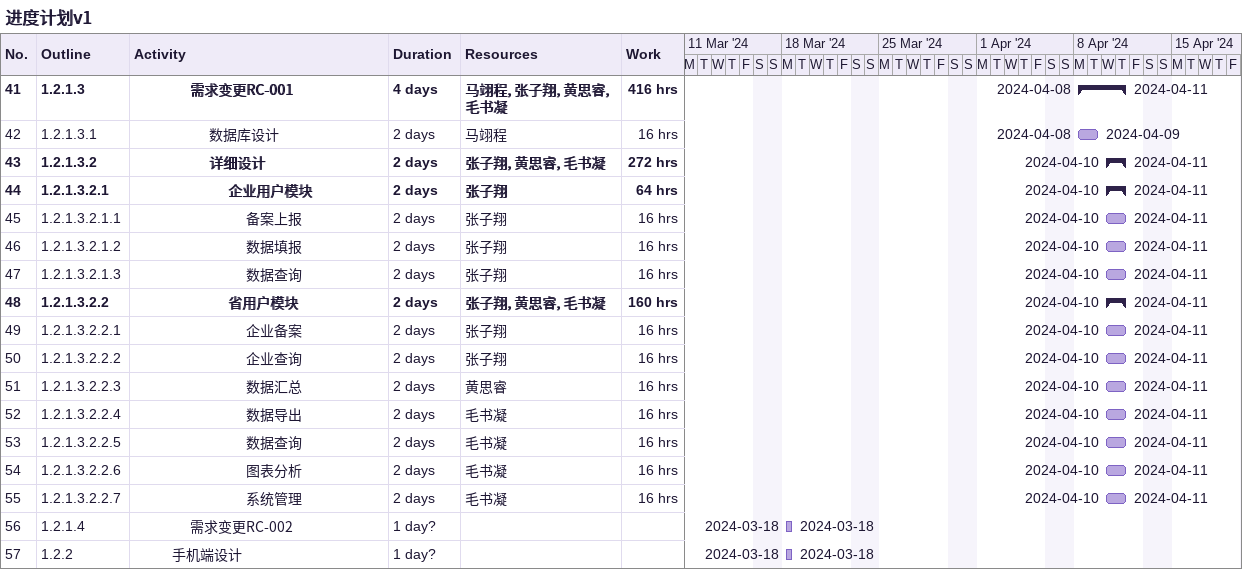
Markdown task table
进度计划v1

| ID | WBS | Task | Duration | Start | Finish | Resources | Work (h) |
|---|---|---|---|---|---|---|---|
| 41 | 1.2.1.3 | **需求变更RC-001** | 4d | 2024-04-08 | 2024-04-11 | 马翊程, 张子翔, 黄思睿, 毛书凝 | 416 |
| 42 | 1.2.1.3.1 | 数据库设计 | 2d | 2024-04-08 | 2024-04-09 | 马翊程 | 16 |
| 43 | 1.2.1.3.2 | **详细设计** | 2d | 2024-04-10 | 2024-04-11 | 张子翔, 黄思睿, 毛书凝 | 272 |
| 44 | 1.2.1.3.2.1 | **企业用户模块** | 2d | 2024-04-10 | 2024-04-11 | 张子翔 | 64 |
| 45 | 1.2.1.3.2.1.1 | 备案上报 | 2d | 2024-04-10 | 2024-04-11 | 张子翔 | 16 |
| 46 | 1.2.1.3.2.1.2 | 数据填报 | 2d | 2024-04-10 | 2024-04-11 | 张子翔 | 16 |
| 47 | 1.2.1.3.2.1.3 | 数据查询 | 2d | 2024-04-10 | 2024-04-11 | 张子翔 | 16 |
| 48 | 1.2.1.3.2.2 | **省用户模块** | 2d | 2024-04-10 | 2024-04-11 | 张子翔, 黄思睿, 毛书凝 | 160 |
| 49 | 1.2.1.3.2.2.1 | 企业备案 | 2d | 2024-04-10 | 2024-04-11 | 张子翔 | 16 |
| 50 | 1.2.1.3.2.2.2 | 企业查询 | 2d | 2024-04-10 | 2024-04-11 | 张子翔 | 16 |
| 51 | 1.2.1.3.2.2.3 | 数据汇总 | 2d | 2024-04-10 | 2024-04-11 | 黄思睿 | 16 |
| 52 | 1.2.1.3.2.2.4 | 数据导出 | 2d | 2024-04-10 | 2024-04-11 | 毛书凝 | 16 |
| 53 | 1.2.1.3.2.2.5 | 数据查询 | 2d | 2024-04-10 | 2024-04-11 | 毛书凝 | 16 |
| 54 | 1.2.1.3.2.2.6 | 图表分析 | 2d | 2024-04-10 | 2024-04-11 | 毛书凝 | 16 |
| 55 | 1.2.1.3.2.2.7 | 系统管理 | 2d | 2024-04-10 | 2024-04-11 | 毛书凝 | 16 |
| 56 | 1.2.1.4 | 需求变更RC-002 | 1d? | 2024-03-18 | 2024-03-18 |  |  |
| 57 | 1.2.2 | 手机端设计 | 1d? | 2024-03-18 | 2024-03-18 |  |  |
